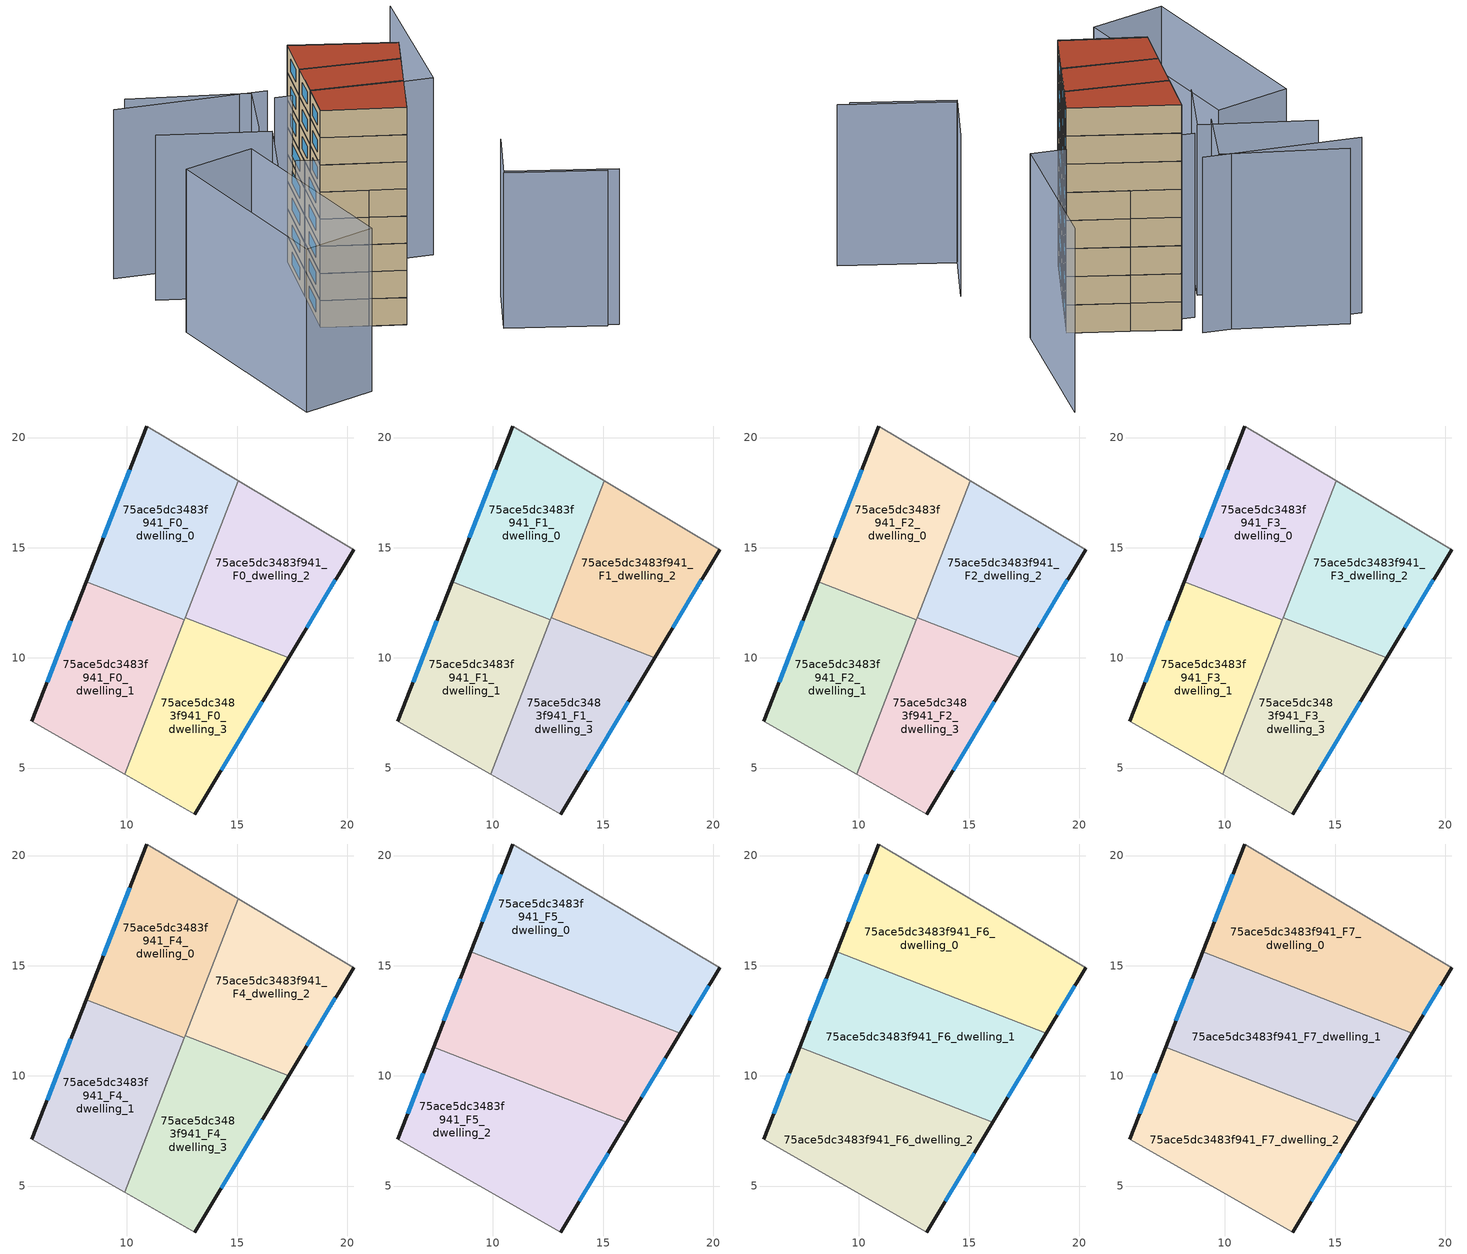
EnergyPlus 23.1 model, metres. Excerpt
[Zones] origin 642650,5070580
75ace5dc3483f941_F0_dwelling_0
 floor ground (EU_floor_Construction): 12.61,11.73 15.06,18.04 10.89,20.53 8.15,13.46 z0
 wall outside (EU_wall_Construction): 8.15,13.46 10.89,20.53 z0:3
 wall adiabatic (EU_wall_Construction): 10.89,20.53 15.06,18.04 z0:3
 wall to 75ace5dc3483f941_F0_dwelling_1 (EU_wall_Construction): 12.61,11.73 8.15,13.47 z0:3
 wall to 75ace5dc3483f941_F0_dwelling_2 (EU_wall_Construction): 15.06,18.04 12.64,11.82 z0:3
 wall to 75ace5dc3483f941_F0_dwelling_3 (EU_wall_Construction): 12.64,11.82 12.61,11.73 z0:3
 window (EU_Window_Construction): 8.92,15.44 10.12,18.55 z0.84:2.16
75ace5dc3483f941_F0_dwelling_1
 floor ground (EU_floor_Construction): 9.89,4.72 12.61,11.73 8.15,13.46 5.68,7.12 z0
 wall outside (EU_wall_Construction): 5.68,7.12 8.15,13.46 z0:3
 wall adiabatic (EU_wall_Construction): 9.89,4.72 5.68,7.12 z0:3
 wall to 75ace5dc3483f941_F0_dwelling_3 (EU_wall_Construction): 12.61,11.73 9.89,4.72 z0:3
 window (EU_Window_Construction): 6.37,8.9 7.46,11.69 z0.84:2.16
75ace5dc3483f941_F0_dwelling_2
 floor ground (EU_floor_Construction): 17.34,10 20.3,14.92 15.06,18.04 12.65,11.82 z0
 wall outside (EU_wall_Construction): 20.3,14.92 17.34,10 z0:3
 wall adiabatic (EU_wall_Construction): 15.06,18.04 20.3,14.92 z0:3
 wall to 75ace5dc3483f941_F0_dwelling_3 (EU_wall_Construction): 17.34,10 12.65,11.82 z0:3
 window (EU_Window_Construction): 19.47,13.54 18.17,11.37 z0.84:2.16
75ace5dc3483f941_F0_dwelling_3
 floor ground (EU_floor_Construction): 13.09,2.91 17.34,10 12.65,11.82 9.89,4.72 z0
 wall outside (EU_wall_Construction): 17.34,10 13.09,2.91 z0:3
 wall adiabatic (EU_wall_Construction): 13.09,2.91 9.89,4.72 z0:3
 window (EU_Window_Construction): 16.15,8.01 14.28,4.9 z0.84:2.16
75ace5dc3483f941_F1_dwelling_0
 floor to 75ace5dc3483f941_F0_dwelling_0 (EU_floor_Construction): 12.61,11.73 15.06,18.04 10.89,20.53 8.15,13.46 z3
 wall outside (EU_wall_Construction): 8.15,13.46 10.89,20.53 z3:6
 wall adiabatic (EU_wall_Construction): 10.89,20.53 15.06,18.04 z3:6
 wall to 75ace5dc3483f941_F1_dwelling_1 (EU_wall_Construction): 12.61,11.73 8.15,13.47 z3:6
 wall to 75ace5dc3483f941_F1_dwelling_2 (EU_wall_Construction): 15.06,18.04 12.64,11.82 z3:6
 wall to 75ace5dc3483f941_F1_dwelling_3 (EU_wall_Construction): 12.64,11.82 12.61,11.73 z3:6
 window (EU_Window_Construction): 8.92,15.44 10.12,18.55 z3.84:5.16
75ace5dc3483f941_F1_dwelling_1
 floor to 75ace5dc3483f941_F0_dwelling_1 (EU_floor_Construction): 9.89,4.72 12.61,11.73 8.15,13.46 5.68,7.12 z3
 wall outside (EU_wall_Construction): 5.68,7.12 8.15,13.46 z3:6
 wall adiabatic (EU_wall_Construction): 9.89,4.72 5.68,7.12 z3:6
 wall to 75ace5dc3483f941_F1_dwelling_3 (EU_wall_Construction): 12.61,11.73 9.89,4.72 z3:6
 window (EU_Window_Construction): 6.37,8.9 7.46,11.69 z3.84:5.16
75ace5dc3483f941_F1_dwelling_2
 floor to 75ace5dc3483f941_F0_dwelling_2 (EU_floor_Construction): 17.34,10 20.3,14.92 15.06,18.04 12.65,11.82 z3
 wall outside (EU_wall_Construction): 20.3,14.92 17.34,10 z3:6
 wall adiabatic (EU_wall_Construction): 15.06,18.04 20.3,14.92 z3:6
 wall to 75ace5dc3483f941_F1_dwelling_3 (EU_wall_Construction): 17.34,10 12.65,11.82 z3:6
 window (EU_Window_Construction): 19.47,13.54 18.17,11.37 z3.84:5.16
75ace5dc3483f941_F1_dwelling_3
 floor to 75ace5dc3483f941_F0_dwelling_3 (EU_floor_Construction): 13.09,2.91 17.34,10 12.65,11.82 9.89,4.72 z3
 wall outside (EU_wall_Construction): 17.34,10 13.09,2.91 z3:6
 wall adiabatic (EU_wall_Construction): 13.09,2.91 9.89,4.72 z3:6
 window (EU_Window_Construction): 16.15,8.01 14.28,4.9 z3.84:5.16
75ace5dc3483f941_F2_dwelling_0
 floor to 75ace5dc3483f941_F1_dwelling_0 (EU_floor_Construction): 12.61,11.73 15.06,18.04 10.89,20.53 8.15,13.46 z6
 wall outside (EU_wall_Construction): 8.15,13.46 10.89,20.53 z6:9
 wall adiabatic (EU_wall_Construction): 10.89,20.53 15.06,18.04 z6:9
 wall to 75ace5dc3483f941_F2_dwelling_1 (EU_wall_Construction): 12.61,11.73 8.15,13.47 z6:9
 wall to 75ace5dc3483f941_F2_dwelling_2 (EU_wall_Construction): 15.06,18.04 12.64,11.82 z6:9
 wall to 75ace5dc3483f941_F2_dwelling_3 (EU_wall_Construction): 12.64,11.82 12.61,11.73 z6:9
 window (EU_Window_Construction): 8.92,15.44 10.12,18.55 z6.84:8.16
75ace5dc3483f941_F2_dwelling_1
 floor to 75ace5dc3483f941_F1_dwelling_1 (EU_floor_Construction): 9.89,4.72 12.61,11.73 8.15,13.46 5.68,7.12 z6
 wall outside (EU_wall_Construction): 5.68,7.12 8.15,13.46 z6:9
 wall adiabatic (EU_wall_Construction): 9.89,4.72 5.68,7.12 z6:9
 wall to 75ace5dc3483f941_F2_dwelling_3 (EU_wall_Construction): 12.61,11.73 9.89,4.72 z6:9
 window (EU_Window_Construction): 6.37,8.9 7.46,11.69 z6.84:8.16
75ace5dc3483f941_F2_dwelling_2
 floor to 75ace5dc3483f941_F1_dwelling_2 (EU_floor_Construction): 17.34,10 20.3,14.92 15.06,18.04 12.65,11.82 z6
 wall outside (EU_wall_Construction): 20.3,14.92 17.34,10 z6:9
 wall adiabatic (EU_wall_Construction): 15.06,18.04 20.3,14.92 z6:9
 wall to 75ace5dc3483f941_F2_dwelling_3 (EU_wall_Construction): 17.34,10 12.65,11.82 z6:9
 window (EU_Window_Construction): 19.47,13.54 18.17,11.37 z6.84:8.16
75ace5dc3483f941_F2_dwelling_3
 floor to 75ace5dc3483f941_F1_dwelling_3 (EU_floor_Construction): 13.09,2.91 17.34,10 12.65,11.82 9.89,4.72 z6
 wall outside (EU_wall_Construction): 17.34,10 13.09,2.91 z6:9
 wall adiabatic (EU_wall_Construction): 13.09,2.91 9.89,4.72 z6:9
 window (EU_Window_Construction): 16.15,8.01 14.28,4.9 z6.84:8.16
75ace5dc3483f941_F3_dwelling_0
 floor to 75ace5dc3483f941_F2_dwelling_0 (EU_floor_Construction): 12.61,11.73 15.06,18.04 10.89,20.53 8.15,13.46 z9
 wall outside (EU_wall_Construction): 8.15,13.46 10.89,20.53 z9:12
 wall adiabatic (EU_wall_Construction): 10.89,20.53 15.06,18.04 z9:12
 wall to 75ace5dc3483f941_F3_dwelling_1 (EU_wall_Construction): 12.61,11.73 8.15,13.47 z9:12
 wall to 75ace5dc3483f941_F3_dwelling_2 (EU_wall_Construction): 15.06,18.04 12.64,11.82 z9:12
 wall to 75ace5dc3483f941_F3_dwelling_3 (EU_wall_Construction): 12.64,11.82 12.61,11.73 z9:12
 window (EU_Window_Construction): 8.92,15.44 10.12,18.55 z9.84:11.16
75ace5dc3483f941_F3_dwelling_1
 floor to 75ace5dc3483f941_F2_dwelling_1 (EU_floor_Construction): 9.89,4.72 12.61,11.73 8.15,13.46 5.68,7.12 z9
 wall outside (EU_wall_Construction): 5.68,7.12 8.15,13.46 z9:12
 wall adiabatic (EU_wall_Construction): 9.89,4.72 5.68,7.12 z9:12
 wall to 75ace5dc3483f941_F3_dwelling_3 (EU_wall_Construction): 12.61,11.73 9.89,4.72 z9:12
 window (EU_Window_Construction): 6.37,8.9 7.46,11.69 z9.84:11.16
75ace5dc3483f941_F3_dwelling_2
 floor to 75ace5dc3483f941_F2_dwelling_2 (EU_floor_Construction): 17.34,10 20.3,14.92 15.06,18.04 12.65,11.82 z9
 wall outside (EU_wall_Construction): 20.3,14.92 17.34,10 z9:12
 wall adiabatic (EU_wall_Construction): 15.06,18.04 20.3,14.92 z9:12
 wall to 75ace5dc3483f941_F3_dwelling_3 (EU_wall_Construction): 17.34,10 12.65,11.82 z9:12
 window (EU_Window_Construction): 19.47,13.54 18.17,11.37 z9.84:11.16
75ace5dc3483f941_F3_dwelling_3
 floor to 75ace5dc3483f941_F2_dwelling_3 (EU_floor_Construction): 13.09,2.91 17.34,10 12.65,11.82 9.89,4.72 z9
 wall outside (EU_wall_Construction): 17.34,10 13.09,2.91 z9:12
 wall adiabatic (EU_wall_Construction): 13.09,2.91 9.89,4.72 z9:12
 window (EU_Window_Construction): 16.15,8.01 14.28,4.9 z9.84:11.16
75ace5dc3483f941_F4_dwelling_0
 floor to 75ace5dc3483f941_F3_dwelling_0 (EU_floor_Construction): 12.61,11.73 15.06,18.04 10.89,20.53 8.15,13.46 z12
 wall outside (EU_wall_Construction): 8.15,13.46 10.89,20.53 z12:15
 wall adiabatic (EU_wall_Construction): 10.89,20.53 15.06,18.04 z12:15
 wall to 75ace5dc3483f941_F4_dwelling_1 (EU_wall_Construction): 12.61,11.73 8.15,13.47 z12:15
 wall to 75ace5dc3483f941_F4_dwelling_2 (EU_wall_Construction): 15.06,18.04 12.64,11.82 z12:15
 wall to 75ace5dc3483f941_F4_dwelling_3 (EU_wall_Construction): 12.64,11.82 12.61,11.73 z12:15
 window (EU_Window_Construction): 8.92,15.44 10.12,18.55 z12.84:14.16
75ace5dc3483f941_F4_dwelling_1
 floor to 75ace5dc3483f941_F3_dwelling_1 (EU_floor_Construction): 9.89,4.72 12.61,11.73 8.15,13.46 5.68,7.12 z12
 wall outside (EU_wall_Construction): 5.68,7.12 8.15,13.46 z12:15
 wall adiabatic (EU_wall_Construction): 9.89,4.72 5.68,7.12 z12:15
 wall to 75ace5dc3483f941_F4_dwelling_3 (EU_wall_Construction): 12.61,11.73 9.89,4.72 z12:15
 window (EU_Window_Construction): 6.37,8.9 7.46,11.69 z12.84:14.16
75ace5dc3483f941_F4_dwelling_2
 floor to 75ace5dc3483f941_F3_dwelling_2 (EU_floor_Construction): 17.34,10 20.3,14.92 15.06,18.04 12.65,11.82 z12
 wall outside (EU_wall_Construction): 20.3,14.92 17.34,10 z12:15
 wall adiabatic (EU_wall_Construction): 15.06,18.04 20.3,14.92 z12:15
 wall to 75ace5dc3483f941_F4_dwelling_3 (EU_wall_Construction): 17.34,10 12.65,11.82 z12:15
 window (EU_Window_Construction): 19.47,13.54 18.17,11.37 z12.84:14.16
75ace5dc3483f941_F4_dwelling_3
 floor to 75ace5dc3483f941_F3_dwelling_3 (EU_floor_Construction): 13.09,2.91 17.34,10 12.65,11.82 9.89,4.72 z12
 wall outside (EU_wall_Construction): 17.34,10 13.09,2.91 z12:15
 wall adiabatic (EU_wall_Construction): 13.09,2.91 9.89,4.72 z12:15
 window (EU_Window_Construction): 16.15,8.01 14.28,4.9 z12.84:14.16
75ace5dc3483f941_F5_dwelling_0
 floor to 75ace5dc3483f941_F4_dwelling_0 (EU_floor_Construction): 13.46,13.91 15.06,18.04 10.89,20.53 8.99,15.64 z15
 floor to 75ace5dc3483f941_F4_dwelling_2 (EU_floor_Construction): 18.51,11.95 20.3,14.92 15.06,18.04 13.46,13.91 z15
 wall outside (EU_wall_Construction): 8.99,15.64 10.89,20.53 / 20.3,14.92 18.51,11.95 z15:18
 wall adiabatic (EU_wall_Construction): 10.89,20.53 20.3,14.92 z15:18
 wall to 75ace5dc3483f941_F5_dwelling_1 (EU_wall_Construction): 18.51,11.95 8.99,15.64 z15:18
 window (EU_Window_Construction): 9.52,17.01 10.36,19.16 / 19.8,14.09 19.01,12.78 z15.84:17.16
75ace5dc3483f941_F5_dwelling_1
 floor to 75ace5dc3483f941_F4_dwelling_0 (EU_floor_Construction): 12.61,11.73 8.99,15.64 8.15,13.46 z15; 12.61,11.73 13.46,13.91 8.99,15.64 z15
 floor to 75ace5dc3483f941_F4_dwelling_1 (EU_floor_Construction): 11.77,9.56 12.61,11.73 8.15,13.46 7.3,11.29 z15
 floor to 75ace5dc3483f941_F4_dwelling_3 (EU_floor_Construction): 16.07,7.89 17.34,10 12.65,11.82 11.77,9.56 z15
 floor to 75ace5dc3483f941_F4_dwelling_2 (EU_floor_Construction): 17.34,10 18.51,11.95 13.46,13.91 12.65,11.82 z15
 wall outside (EU_wall_Construction): 18.51,11.95 16.07,7.89 / 7.3,11.29 8.99,15.64 z15:18
 wall to 75ace5dc3483f941_F5_dwelling_2 (EU_wall_Construction): 16.07,7.89 7.3,11.29 z15:18
 window (EU_Window_Construction): 17.83,10.81 16.76,9.02 / 7.78,12.51 8.52,14.42 z15.84:17.16
75ace5dc3483f941_F5_dwelling_2
 floor to 75ace5dc3483f941_F4_dwelling_1 (EU_floor_Construction): 9.89,4.73 11.77,9.56 7.3,11.29 5.68,7.12 z15
 floor to 75ace5dc3483f941_F4_dwelling_3 (EU_floor_Construction): 13.09,2.91 16.07,7.89 11.77,9.56 9.89,4.73 z15
 wall outside (EU_wall_Construction): 16.07,7.89 13.09,2.91 / 5.68,7.12 7.3,11.29 z15:18
 wall adiabatic (EU_wall_Construction): 13.09,2.91 5.68,7.12 z15:18
 window (EU_Window_Construction): 15.24,6.49 13.92,4.31 / 6.14,8.29 6.85,10.12 z15.84:17.16
75ace5dc3483f941_F6_dwelling_0
 floor to 75ace5dc3483f941_F5_dwelling_0 (EU_floor_Construction): 18.51,11.95 20.3,14.92 10.89,20.53 8.99,15.64 z18
 wall outside (EU_wall_Construction): 8.99,15.64 10.89,20.53 / 20.3,14.92 18.51,11.95 z18:21
 wall adiabatic (EU_wall_Construction): 10.89,20.53 20.3,14.92 z18:21
 wall to 75ace5dc3483f941_F6_dwelling_1 (EU_wall_Construction): 18.51,11.95 8.99,15.64 z18:21
 window (EU_Window_Construction): 9.52,17.01 10.36,19.16 / 19.8,14.09 19.01,12.78 z18.84:20.16
75ace5dc3483f941_F6_dwelling_1
 floor to 75ace5dc3483f941_F5_dwelling_1 (EU_floor_Construction): 16.07,7.89 18.51,11.95 8.99,15.64 7.3,11.29 z18
 wall outside (EU_wall_Construction): 18.51,11.95 16.07,7.89 / 7.3,11.29 8.99,15.64 z18:21
 wall to 75ace5dc3483f941_F6_dwelling_2 (EU_wall_Construction): 16.07,7.89 7.3,11.29 z18:21
 window (EU_Window_Construction): 17.83,10.81 16.76,9.02 / 7.78,12.51 8.52,14.42 z18.84:20.16
75ace5dc3483f941_F6_dwelling_2
 floor to 75ace5dc3483f941_F5_dwelling_2 (EU_floor_Construction): 13.09,2.91 16.07,7.89 7.3,11.29 5.68,7.12 z18
 wall outside (EU_wall_Construction): 16.07,7.89 13.09,2.91 / 5.68,7.12 7.3,11.29 z18:21
 wall adiabatic (EU_wall_Construction): 13.09,2.91 5.68,7.12 z18:21
 window (EU_Window_Construction): 15.24,6.49 13.92,4.31 / 6.14,8.29 6.85,10.12 z18.84:20.16
75ace5dc3483f941_F7_dwelling_0
 floor to 75ace5dc3483f941_F6_dwelling_0 (EU_floor_Construction): 18.51,11.95 20.3,14.92 10.89,20.53 8.99,15.64 z21
 wall outside (EU_wall_Construction): 8.99,15.64 10.89,20.53 / 20.3,14.92 18.51,11.95 z21:24
 wall adiabatic (EU_wall_Construction): 10.89,20.53 20.3,14.92 z21:24
 wall to 75ace5dc3483f941_F7_dwelling_1 (EU_wall_Construction): 18.51,11.95 8.99,15.64 z21:24
 window (EU_Window_Construction): 9.52,17.01 10.36,19.16 / 19.8,14.09 19.01,12.78 z21.84:23.16
 roof outside (EU_roof_Construction): 20.3,14.92 18.51,11.95 8.99,15.64 10.89,20.53 z24
75ace5dc3483f941_F7_dwelling_1
 floor to 75ace5dc3483f941_F6_dwelling_1 (EU_floor_Construction): 16.07,7.89 18.51,11.95 8.99,15.64 7.3,11.29 z21
 wall outside (EU_wall_Construction): 18.51,11.95 16.07,7.89 / 7.3,11.29 8.99,15.64 z21:24
 wall to 75ace5dc3483f941_F7_dwelling_2 (EU_wall_Construction): 16.07,7.89 7.3,11.29 z21:24
 window (EU_Window_Construction): 17.83,10.81 16.76,9.02 / 7.78,12.51 8.52,14.42 z21.84:23.16
 roof outside (EU_roof_Construction): 18.51,11.95 16.07,7.89 7.3,11.29 8.99,15.64 z24
75ace5dc3483f941_F7_dwelling_2
 floor to 75ace5dc3483f941_F6_dwelling_2 (EU_floor_Construction): 13.09,2.91 16.07,7.89 7.3,11.29 5.68,7.12 z21
 wall outside (EU_wall_Construction): 16.07,7.89 13.09,2.91 / 5.68,7.12 7.3,11.29 z21:24
 wall adiabatic (EU_wall_Construction): 13.09,2.91 5.68,7.12 z21:24
 window (EU_Window_Construction): 15.24,6.49 13.92,4.31 / 6.14,8.29 6.85,10.12 z21.84:23.16
 roof outside (EU_roof_Construction): 16.07,7.89 13.09,2.91 5.68,7.12 7.3,11.29 z24
shading: 20.69,-2.9 30.4,-8.76 / 29.23,-8.42 20.55,-3.07 / 20.55,-3.07 24.3,3.01 z0:17.2; 3.77,8.58 13.09,2.91 z0:18.4; -5.53,-7.02 -5.72,13.72 / -5.72,13.72 2.04,13.8 / 2.04,13.8 2.24,-6.95 / 2.24,-6.95 -5.53,-7.02 z0:18; -4.32,21.13 5.64,15.47 / 5.64,15.47 2.08,9.22 z0:18.2; -3.02,28.43 7.94,22.45 / 7.94,22.45 4.49,16.12 / 9.56,22.1 -5.2,27.2 z0:18.7; 28.77,28.8 23.62,13.78 / 23.62,13.78 8.35,19.01 z0:19.6
[Building]
EU S2 Campaign: North Axis=0; Terrain=City; Solar Distribution=FullExterior
[Site:Location]
Lyon-Bron: Latitude=45.75; Longitude=5; Time Zone=1; Elevation=198
[SizingPeriod:WeatherFileDays]
AnnualSizingPeriod: Begin Month=1; Begin Day of Month=1; End Month=12; End Day of Month=31; Day of Week for Start Day=Monday; Use Weather File Daylight Saving Period=No; Use Weather File Rain and Snow Indicators=No
[MATERIAL]
EU_InternalMass_Material: Roughness=MediumRough; Thickness=0.1; Conductivity=1; Density=1800; Specific Heat=900; Thermal Absorptance=0.9; Solar Absorptance=0.7; Visible Absorptance=0.7
[MATERIAL:NOMASS] Roughness=MediumRough; Thermal Absorptance=0.9; Solar Absorptance=0.7; Visible Absorptance=0.7
Name | Thermal Resistance
EU_wall_NoMass | 0.776494
EU_roof_NoMass | 0.486893
EU_floor_NoMass | 0.421597
[WINDOWMATERIAL:SIMPLEGLAZINGSYSTEM]
EU_Window_SimpleGlazing: UFactor=4.24961; Solar Heat Gain Coefficient=0.83; Visible Transmittance=0.83
[CONSTRUCTION]
EU_wall_Construction: EU_wall_NoMass
EU_roof_Construction: EU_roof_NoMass
EU_floor_Construction: EU_floor_NoMass
EU_InternalMass_Construction: EU_InternalMass_Material
EU_Window_Construction: EU_Window_SimpleGlazing
[ZONE] Type=1; Multiplier=1; Ceiling Height=autocalculate; Floor Area=autocalculate; Part of Total Floor Area=Yes
Name | Volume
75ace5dc3483f941_F0_dwelling_0; 75ace5dc3483f941_F1_dwelling_0; 75ace5dc3483f941_F2_dwelling_0; 75ace5dc3483f941_F3_dwelling_0; 75ace5dc3483f941_F4_dwelling_0 | 102.935
75ace5dc3483f941_F5_dwelling_0 | 137.247
75ace5dc3483f941_F6_dwelling_0; 75ace5dc3483f941_F7_dwelling_0 | 137.252
75ace5dc3483f941_F0_dwelling_1 | 102.938
75ace5dc3483f941_F1_dwelling_1; 75ace5dc3483f941_F2_dwelling_1; 75ace5dc3483f941_F3_dwelling_1; 75ace5dc3483f941_F4_dwelling_1 | 102.9375
75ace5dc3483f941_F5_dwelling_1 | 137.246
75ace5dc3483f941_F6_dwelling_1; 75ace5dc3483f941_F7_dwelling_1 | 137.25
75ace5dc3483f941_F0_dwelling_2; 75ace5dc3483f941_F1_dwelling_2; 75ace5dc3483f941_F2_dwelling_2; 75ace5dc3483f941_F3_dwelling_2; 75ace5dc3483f941_F4_dwelling_2 | 102.942
75ace5dc3483f941_F5_dwelling_2 | 137.248
75ace5dc3483f941_F6_dwelling_2; 75ace5dc3483f941_F7_dwelling_2 | 137.249
75ace5dc3483f941_F0_dwelling_3 | 102.944
75ace5dc3483f941_F1_dwelling_3; 75ace5dc3483f941_F2_dwelling_3; 75ace5dc3483f941_F3_dwelling_3; 75ace5dc3483f941_F4_dwelling_3 | 102.943
[INTERNALMASS] Construction=EU_InternalMass_Construction
Name | Zone or ZoneList | Surface Area
75ace5dc3483f941_F0_dwelling_0_EU_InternalMass | 75ace5dc3483f941_F0_dwelling_0 | 34.312
75ace5dc3483f941_F0_dwelling_1_EU_InternalMass | 75ace5dc3483f941_F0_dwelling_1 | 34.3124
75ace5dc3483f941_F0_dwelling_2_EU_InternalMass | 75ace5dc3483f941_F0_dwelling_2 | 34.314
75ace5dc3483f941_F0_dwelling_3_EU_InternalMass | 75ace5dc3483f941_F0_dwelling_3 | 34.3143
75ace5dc3483f941_F1_dwelling_0_EU_InternalMass | 75ace5dc3483f941_F1_dwelling_0 | 34.312
75ace5dc3483f941_F1_dwelling_1_EU_InternalMass | 75ace5dc3483f941_F1_dwelling_1 | 34.3124
75ace5dc3483f941_F1_dwelling_2_EU_InternalMass | 75ace5dc3483f941_F1_dwelling_2 | 34.314
75ace5dc3483f941_F1_dwelling_3_EU_InternalMass | 75ace5dc3483f941_F1_dwelling_3 | 34.3143
75ace5dc3483f941_F2_dwelling_0_EU_InternalMass | 75ace5dc3483f941_F2_dwelling_0 | 34.312
75ace5dc3483f941_F2_dwelling_1_EU_InternalMass | 75ace5dc3483f941_F2_dwelling_1 | 34.3124
75ace5dc3483f941_F2_dwelling_2_EU_InternalMass | 75ace5dc3483f941_F2_dwelling_2 | 34.314
75ace5dc3483f941_F2_dwelling_3_EU_InternalMass | 75ace5dc3483f941_F2_dwelling_3 | 34.3143
75ace5dc3483f941_F3_dwelling_0_EU_InternalMass | 75ace5dc3483f941_F3_dwelling_0 | 34.312
75ace5dc3483f941_F3_dwelling_1_EU_InternalMass | 75ace5dc3483f941_F3_dwelling_1 | 34.3124
75ace5dc3483f941_F3_dwelling_2_EU_InternalMass | 75ace5dc3483f941_F3_dwelling_2 | 34.314
75ace5dc3483f941_F3_dwelling_3_EU_InternalMass | 75ace5dc3483f941_F3_dwelling_3 | 34.3143
75ace5dc3483f941_F4_dwelling_0_EU_InternalMass | 75ace5dc3483f941_F4_dwelling_0 | 34.312
75ace5dc3483f941_F4_dwelling_1_EU_InternalMass | 75ace5dc3483f941_F4_dwelling_1 | 34.3124
75ace5dc3483f941_F4_dwelling_2_EU_InternalMass | 75ace5dc3483f941_F4_dwelling_2 | 34.314
75ace5dc3483f941_F4_dwelling_3_EU_InternalMass | 75ace5dc3483f941_F4_dwelling_3 | 34.3143
75ace5dc3483f941_F5_dwelling_0_EU_InternalMass | 75ace5dc3483f941_F5_dwelling_0 | 45.7505
75ace5dc3483f941_F5_dwelling_1_EU_InternalMass | 75ace5dc3483f941_F5_dwelling_1 | 45.7497
75ace5dc3483f941_F5_dwelling_2_EU_InternalMass | 75ace5dc3483f941_F5_dwelling_2 | 45.7492
75ace5dc3483f941_F6_dwelling_0_EU_InternalMass | 75ace5dc3483f941_F6_dwelling_0 | 45.7505
75ace5dc3483f941_F6_dwelling_1_EU_InternalMass | 75ace5dc3483f941_F6_dwelling_1 | 45.7497
75ace5dc3483f941_F6_dwelling_2_EU_InternalMass | 75ace5dc3483f941_F6_dwelling_2 | 45.7492
75ace5dc3483f941_F7_dwelling_0_EU_InternalMass | 75ace5dc3483f941_F7_dwelling_0 | 45.7505
75ace5dc3483f941_F7_dwelling_1_EU_InternalMass | 75ace5dc3483f941_F7_dwelling_1 | 45.7497
75ace5dc3483f941_F7_dwelling_2_EU_InternalMass | 75ace5dc3483f941_F7_dwelling_2 | 45.7492
[OTHEREQUIPMENT] Fuel Type=Electricity; Design Level Calculation Method=Watts/Area; Power per Zone Floor Area=1; Fraction Latent=0; Fraction Radiant=0; Fraction Lost=0; Carbon Dioxide Generation Rate=0; EndUse Subcategory=EU_Step8_InternalGains
Name | Zone or ZoneList or Space or SpaceList | Schedule
EU_Step8_InternalGain_75ace5dc3483f941_F0_dwelling_0_f000 | 75ace5dc3483f941_F0_dwelling_0 | EU_Step8_GainSchedule_75ace5dc3483f941_F0_dwelling_0_f000
EU_Step8_InternalGain_75ace5dc3483f941_F0_dwelling_1_f000 | 75ace5dc3483f941_F0_dwelling_1 | EU_Step8_GainSchedule_75ace5dc3483f941_F0_dwelling_1_f000
EU_Step8_InternalGain_75ace5dc3483f941_F0_dwelling_2_f000 | 75ace5dc3483f941_F0_dwelling_2 | EU_Step8_GainSchedule_75ace5dc3483f941_F0_dwelling_2_f000
EU_Step8_InternalGain_75ace5dc3483f941_F0_dwelling_3_f000 | 75ace5dc3483f941_F0_dwelling_3 | EU_Step8_GainSchedule_75ace5dc3483f941_F0_dwelling_3_f000
EU_Step8_InternalGain_75ace5dc3483f941_F1_dwelling_0_f000 | 75ace5dc3483f941_F1_dwelling_0 | EU_Step8_GainSchedule_75ace5dc3483f941_F1_dwelling_0_f000
EU_Step8_InternalGain_75ace5dc3483f941_F1_dwelling_1_f000 | 75ace5dc3483f941_F1_dwelling_1 | EU_Step8_GainSchedule_75ace5dc3483f941_F1_dwelling_1_f000
EU_Step8_InternalGain_75ace5dc3483f941_F1_dwelling_2_f000 | 75ace5dc3483f941_F1_dwelling_2 | EU_Step8_GainSchedule_75ace5dc3483f941_F1_dwelling_2_f000
EU_Step8_InternalGain_75ace5dc3483f941_F1_dwelling_3_f000 | 75ace5dc3483f941_F1_dwelling_3 | EU_Step8_GainSchedule_75ace5dc3483f941_F1_dwelling_3_f000
EU_Step8_InternalGain_75ace5dc3483f941_F2_dwelling_0_f000 | 75ace5dc3483f941_F2_dwelling_0 | EU_Step8_GainSchedule_75ace5dc3483f941_F2_dwelling_0_f000
EU_Step8_InternalGain_75ace5dc3483f941_F2_dwelling_1_f000 | 75ace5dc3483f941_F2_dwelling_1 | EU_Step8_GainSchedule_75ace5dc3483f941_F2_dwelling_1_f000
EU_Step8_InternalGain_75ace5dc3483f941_F2_dwelling_2_f000 | 75ace5dc3483f941_F2_dwelling_2 | EU_Step8_GainSchedule_75ace5dc3483f941_F2_dwelling_2_f000
EU_Step8_InternalGain_75ace5dc3483f941_F2_dwelling_3_f000 | 75ace5dc3483f941_F2_dwelling_3 | EU_Step8_GainSchedule_75ace5dc3483f941_F2_dwelling_3_f000
EU_Step8_InternalGain_75ace5dc3483f941_F3_dwelling_0_f000 | 75ace5dc3483f941_F3_dwelling_0 | EU_Step8_GainSchedule_75ace5dc3483f941_F3_dwelling_0_f000
EU_Step8_InternalGain_75ace5dc3483f941_F3_dwelling_1_f000 | 75ace5dc3483f941_F3_dwelling_1 | EU_Step8_GainSchedule_75ace5dc3483f941_F3_dwelling_1_f000
EU_Step8_InternalGain_75ace5dc3483f941_F3_dwelling_2_f000 | 75ace5dc3483f941_F3_dwelling_2 | EU_Step8_GainSchedule_75ace5dc3483f941_F3_dwelling_2_f000
EU_Step8_InternalGain_75ace5dc3483f941_F3_dwelling_3_f000 | 75ace5dc3483f941_F3_dwelling_3 | EU_Step8_GainSchedule_75ace5dc3483f941_F3_dwelling_3_f000
EU_Step8_InternalGain_75ace5dc3483f941_F4_dwelling_0_f000 | 75ace5dc3483f941_F4_dwelling_0 | EU_Step8_GainSchedule_75ace5dc3483f941_F4_dwelling_0_f000
EU_Step8_InternalGain_75ace5dc3483f941_F4_dwelling_1_f000 | 75ace5dc3483f941_F4_dwelling_1 | EU_Step8_GainSchedule_75ace5dc3483f941_F4_dwelling_1_f000
EU_Step8_InternalGain_75ace5dc3483f941_F4_dwelling_2_f000 | 75ace5dc3483f941_F4_dwelling_2 | EU_Step8_GainSchedule_75ace5dc3483f941_F4_dwelling_2_f000
EU_Step8_InternalGain_75ace5dc3483f941_F4_dwelling_3_f000 | 75ace5dc3483f941_F4_dwelling_3 | EU_Step8_GainSchedule_75ace5dc3483f941_F4_dwelling_3_f000
EU_Step8_InternalGain_75ace5dc3483f941_F5_dwelling_0_f000 | 75ace5dc3483f941_F5_dwelling_0 | EU_Step8_GainSchedule_75ace5dc3483f941_F5_dwelling_0_f000
EU_Step8_InternalGain_75ace5dc3483f941_F5_dwelling_1_f000 | 75ace5dc3483f941_F5_dwelling_1 | EU_Step8_GainSchedule_75ace5dc3483f941_F5_dwelling_1_f000
EU_Step8_InternalGain_75ace5dc3483f941_F5_dwelling_2_f000 | 75ace5dc3483f941_F5_dwelling_2 | EU_Step8_GainSchedule_75ace5dc3483f941_F5_dwelling_2_f000
EU_Step8_InternalGain_75ace5dc3483f941_F6_dwelling_0_f000 | 75ace5dc3483f941_F6_dwelling_0 | EU_Step8_GainSchedule_75ace5dc3483f941_F6_dwelling_0_f000
EU_Step8_InternalGain_75ace5dc3483f941_F6_dwelling_1_f000 | 75ace5dc3483f941_F6_dwelling_1 | EU_Step8_GainSchedule_75ace5dc3483f941_F6_dwelling_1_f000
EU_Step8_InternalGain_75ace5dc3483f941_F6_dwelling_2_f000 | 75ace5dc3483f941_F6_dwelling_2 | EU_Step8_GainSchedule_75ace5dc3483f941_F6_dwelling_2_f000
EU_Step8_InternalGain_75ace5dc3483f941_F7_dwelling_0_f000 | 75ace5dc3483f941_F7_dwelling_0 | EU_Step8_GainSchedule_75ace5dc3483f941_F7_dwelling_0_f000
EU_Step8_InternalGain_75ace5dc3483f941_F7_dwelling_1_f000 | 75ace5dc3483f941_F7_dwelling_1 | EU_Step8_GainSchedule_75ace5dc3483f941_F7_dwelling_1_f000
EU_Step8_InternalGain_75ace5dc3483f941_F7_dwelling_2_f000 | 75ace5dc3483f941_F7_dwelling_2 | EU_Step8_GainSchedule_75ace5dc3483f941_F7_dwelling_2_f000
[ZONEVENTILATION:DESIGNFLOWRATE] Schedule=EU_AlwaysOn; Design Flow Rate Calculation Method=AirChanges/Hour; Air Changes per Hour=0.693814; Ventilation Type=Natural; Fan Pressure Rise=0; Fan Total Efficiency=1; Constant Term Coefficient=1; Temperature Term Coefficient=0; Velocity Term Coefficient=0; Velocity Squared Term Coefficient=0; Minimum Indoor Temperature=-100; Maximum Indoor Temperature=100; Delta Temperature=-100; Minimum Outdoor Temperature=-100; Maximum Outdoor Temperature=100; Maximum Wind Speed=40
Name | Zone or ZoneList or Space or SpaceList
EU_ConstantAir_75ace5dc3483f941_F0_dwelling_0 | 75ace5dc3483f941_F0_dwelling_0
EU_ConstantAir_75ace5dc3483f941_F0_dwelling_1 | 75ace5dc3483f941_F0_dwelling_1
EU_ConstantAir_75ace5dc3483f941_F0_dwelling_2 | 75ace5dc3483f941_F0_dwelling_2
EU_ConstantAir_75ace5dc3483f941_F0_dwelling_3 | 75ace5dc3483f941_F0_dwelling_3
EU_ConstantAir_75ace5dc3483f941_F1_dwelling_0 | 75ace5dc3483f941_F1_dwelling_0
EU_ConstantAir_75ace5dc3483f941_F1_dwelling_1 | 75ace5dc3483f941_F1_dwelling_1
EU_ConstantAir_75ace5dc3483f941_F1_dwelling_2 | 75ace5dc3483f941_F1_dwelling_2
EU_ConstantAir_75ace5dc3483f941_F1_dwelling_3 | 75ace5dc3483f941_F1_dwelling_3
EU_ConstantAir_75ace5dc3483f941_F2_dwelling_0 | 75ace5dc3483f941_F2_dwelling_0
EU_ConstantAir_75ace5dc3483f941_F2_dwelling_1 | 75ace5dc3483f941_F2_dwelling_1
EU_ConstantAir_75ace5dc3483f941_F2_dwelling_2 | 75ace5dc3483f941_F2_dwelling_2
EU_ConstantAir_75ace5dc3483f941_F2_dwelling_3 | 75ace5dc3483f941_F2_dwelling_3
EU_ConstantAir_75ace5dc3483f941_F3_dwelling_0 | 75ace5dc3483f941_F3_dwelling_0
EU_ConstantAir_75ace5dc3483f941_F3_dwelling_1 | 75ace5dc3483f941_F3_dwelling_1
EU_ConstantAir_75ace5dc3483f941_F3_dwelling_2 | 75ace5dc3483f941_F3_dwelling_2
EU_ConstantAir_75ace5dc3483f941_F3_dwelling_3 | 75ace5dc3483f941_F3_dwelling_3
EU_ConstantAir_75ace5dc3483f941_F4_dwelling_0 | 75ace5dc3483f941_F4_dwelling_0
EU_ConstantAir_75ace5dc3483f941_F4_dwelling_1 | 75ace5dc3483f941_F4_dwelling_1
EU_ConstantAir_75ace5dc3483f941_F4_dwelling_2 | 75ace5dc3483f941_F4_dwelling_2
EU_ConstantAir_75ace5dc3483f941_F4_dwelling_3 | 75ace5dc3483f941_F4_dwelling_3
EU_ConstantAir_75ace5dc3483f941_F5_dwelling_0 | 75ace5dc3483f941_F5_dwelling_0
EU_ConstantAir_75ace5dc3483f941_F5_dwelling_1 | 75ace5dc3483f941_F5_dwelling_1
EU_ConstantAir_75ace5dc3483f941_F5_dwelling_2 | 75ace5dc3483f941_F5_dwelling_2
EU_ConstantAir_75ace5dc3483f941_F6_dwelling_0 | 75ace5dc3483f941_F6_dwelling_0
EU_ConstantAir_75ace5dc3483f941_F6_dwelling_1 | 75ace5dc3483f941_F6_dwelling_1
EU_ConstantAir_75ace5dc3483f941_F6_dwelling_2 | 75ace5dc3483f941_F6_dwelling_2
EU_ConstantAir_75ace5dc3483f941_F7_dwelling_0 | 75ace5dc3483f941_F7_dwelling_0
EU_ConstantAir_75ace5dc3483f941_F7_dwelling_1 | 75ace5dc3483f941_F7_dwelling_1
EU_ConstantAir_75ace5dc3483f941_F7_dwelling_2 | 75ace5dc3483f941_F7_dwelling_2
[HVACTEMPLATE:THERMOSTAT] Constant Heating Setpoint=20; Constant Cooling Setpoint=50
EU_HeatOnly_75ace5dc3483f941_F0_dwelling_0; EU_HeatOnly_75ace5dc3483f941_F0_dwelling_1; EU_HeatOnly_75ace5dc3483f941_F0_dwelling_2; EU_HeatOnly_75ace5dc3483f941_F0_dwelling_3; EU_HeatOnly_75ace5dc3483f941_F1_dwelling_0; EU_HeatOnly_75ace5dc3483f941_F1_dwelling_1; EU_HeatOnly_75ace5dc3483f941_F1_dwelling_2; EU_HeatOnly_75ace5dc3483f941_F1_dwelling_3; EU_HeatOnly_75ace5dc3483f941_F2_dwelling_0; EU_HeatOnly_75ace5dc3483f941_F2_dwelling_1; EU_HeatOnly_75ace5dc3483f941_F2_dwelling_2; EU_HeatOnly_75ace5dc3483f941_F2_dwelling_3; EU_HeatOnly_75ace5dc3483f941_F3_dwelling_0; EU_HeatOnly_75ace5dc3483f941_F3_dwelling_1; EU_HeatOnly_75ace5dc3483f941_F3_dwelling_2; EU_HeatOnly_75ace5dc3483f941_F3_dwelling_3; EU_HeatOnly_75ace5dc3483f941_F4_dwelling_0; EU_HeatOnly_75ace5dc3483f941_F4_dwelling_1; EU_HeatOnly_75ace5dc3483f941_F4_dwelling_2; EU_HeatOnly_75ace5dc3483f941_F4_dwelling_3; EU_HeatOnly_75ace5dc3483f941_F5_dwelling_0; EU_HeatOnly_75ace5dc3483f941_F5_dwelling_1; EU_HeatOnly_75ace5dc3483f941_F5_dwelling_2; EU_HeatOnly_75ace5dc3483f941_F6_dwelling_0; EU_HeatOnly_75ace5dc3483f941_F6_dwelling_1; EU_HeatOnly_75ace5dc3483f941_F6_dwelling_2; EU_HeatOnly_75ace5dc3483f941_F7_dwelling_0; EU_HeatOnly_75ace5dc3483f941_F7_dwelling_1; EU_HeatOnly_75ace5dc3483f941_F7_dwelling_2
[HVACTEMPLATE:ZONE:IDEALLOADSAIRSYSTEM] System Availability Schedule=EU_AlwaysOn; Maximum Heating Supply Air Temperature=50; Minimum Cooling Supply Air Temperature=13; Maximum Heating Supply Air Humidity Ratio=0.0156; Minimum Cooling Supply Air Humidity Ratio=0.0077; Heating Limit=NoLimit; Cooling Limit=NoLimit; Heating Availability Schedule=EU_AlwaysOn; Cooling Availability Schedule=EU_CoolingOff; Dehumidification Control Type=ConstantSensibleHeatRatio; Cooling Sensible Heat Ratio=0.7; Dehumidification Setpoint=60; Humidification Control Type=None; Humidification Setpoint=30; Outdoor Air Method=None; Outdoor Air Flow Rate per Person=0.00944; Outdoor Air Flow Rate per Zone Floor Area=0; Outdoor Air Flow Rate per Zone=0; Demand Controlled Ventilation Type=None; Outdoor Air Economizer Type=NoEconomizer; Heat Recovery Type=None; Sensible Heat Recovery Effectiveness=0.7; Latent Heat Recovery Effectiveness=0.65
Name | Template Thermostat
75ace5dc3483f941_F0_dwelling_0 | EU_HeatOnly_75ace5dc3483f941_F0_dwelling_0
75ace5dc3483f941_F0_dwelling_1 | EU_HeatOnly_75ace5dc3483f941_F0_dwelling_1
75ace5dc3483f941_F0_dwelling_2 | EU_HeatOnly_75ace5dc3483f941_F0_dwelling_2
75ace5dc3483f941_F0_dwelling_3 | EU_HeatOnly_75ace5dc3483f941_F0_dwelling_3
75ace5dc3483f941_F1_dwelling_0 | EU_HeatOnly_75ace5dc3483f941_F1_dwelling_0
75ace5dc3483f941_F1_dwelling_1 | EU_HeatOnly_75ace5dc3483f941_F1_dwelling_1
75ace5dc3483f941_F1_dwelling_2 | EU_HeatOnly_75ace5dc3483f941_F1_dwelling_2
75ace5dc3483f941_F1_dwelling_3 | EU_HeatOnly_75ace5dc3483f941_F1_dwelling_3
75ace5dc3483f941_F2_dwelling_0 | EU_HeatOnly_75ace5dc3483f941_F2_dwelling_0
75ace5dc3483f941_F2_dwelling_1 | EU_HeatOnly_75ace5dc3483f941_F2_dwelling_1
75ace5dc3483f941_F2_dwelling_2 | EU_HeatOnly_75ace5dc3483f941_F2_dwelling_2
75ace5dc3483f941_F2_dwelling_3 | EU_HeatOnly_75ace5dc3483f941_F2_dwelling_3
75ace5dc3483f941_F3_dwelling_0 | EU_HeatOnly_75ace5dc3483f941_F3_dwelling_0
75ace5dc3483f941_F3_dwelling_1 | EU_HeatOnly_75ace5dc3483f941_F3_dwelling_1
75ace5dc3483f941_F3_dwelling_2 | EU_HeatOnly_75ace5dc3483f941_F3_dwelling_2
75ace5dc3483f941_F3_dwelling_3 | EU_HeatOnly_75ace5dc3483f941_F3_dwelling_3
75ace5dc3483f941_F4_dwelling_0 | EU_HeatOnly_75ace5dc3483f941_F4_dwelling_0
75ace5dc3483f941_F4_dwelling_1 | EU_HeatOnly_75ace5dc3483f941_F4_dwelling_1
75ace5dc3483f941_F4_dwelling_2 | EU_HeatOnly_75ace5dc3483f941_F4_dwelling_2
75ace5dc3483f941_F4_dwelling_3 | EU_HeatOnly_75ace5dc3483f941_F4_dwelling_3
75ace5dc3483f941_F5_dwelling_0 | EU_HeatOnly_75ace5dc3483f941_F5_dwelling_0
75ace5dc3483f941_F5_dwelling_1 | EU_HeatOnly_75ace5dc3483f941_F5_dwelling_1
75ace5dc3483f941_F5_dwelling_2 | EU_HeatOnly_75ace5dc3483f941_F5_dwelling_2
75ace5dc3483f941_F6_dwelling_0 | EU_HeatOnly_75ace5dc3483f941_F6_dwelling_0
75ace5dc3483f941_F6_dwelling_1 | EU_HeatOnly_75ace5dc3483f941_F6_dwelling_1
75ace5dc3483f941_F6_dwelling_2 | EU_HeatOnly_75ace5dc3483f941_F6_dwelling_2
75ace5dc3483f941_F7_dwelling_0 | EU_HeatOnly_75ace5dc3483f941_F7_dwelling_0
75ace5dc3483f941_F7_dwelling_1 | EU_HeatOnly_75ace5dc3483f941_F7_dwelling_1
75ace5dc3483f941_F7_dwelling_2 | EU_HeatOnly_75ace5dc3483f941_F7_dwelling_2
[SIZING:ZONE] Zone Cooling Design Supply Air Temperature Input Method=SupplyAirTemperature; Zone Cooling Design Supply Air Temperature=13; Zone Heating Design Supply Air Temperature Input Method=SupplyAirTemperature; Zone Heating Design Supply Air Temperature=50; Zone Cooling Design Supply Air Humidity Ratio=0.008; Zone Heating Design Supply Air Humidity Ratio=0.008; Cooling Design Air Flow Method=DesignDay; Cooling Design Air Flow Rate=0; Cooling Minimum Air Flow per Zone Floor Area=0.000762; Cooling Minimum Air Flow=0; Cooling Minimum Air Flow Fraction=0.2; Heating Design Air Flow Method=DesignDay; Heating Design Air Flow Rate=0; Heating Maximum Air Flow per Zone Floor Area=0.002032; Heating Maximum Air Flow=0.141576; Heating Maximum Air Flow Fraction=0.3; Account for Dedicated Outdoor Air System=No; Dedicated Outdoor Air System Control Strategy=NeutralSupplyAir; Dedicated Outdoor Air Low Setpoint Temperature for Design=autosize; Dedicated Outdoor Air High Setpoint Temperature for Design=autosize; Zone Load Sizing Method=Sensible Load Only No Latent Load; Zone Latent Cooling Design Supply Air Humidity Ratio Input Method=HumidityRatioDifference; Zone Cooling Design Supply Air Humidity Ratio Difference=0.005; Zone Latent Heating Design Supply Air Humidity Ratio Input Method=HumidityRatioDifference; Zone Humidification Design Supply Air Humidity Ratio Difference=0.005
75ace5dc3483f941_F0_dwelling_0; 75ace5dc3483f941_F0_dwelling_1; 75ace5dc3483f941_F0_dwelling_2; 75ace5dc3483f941_F0_dwelling_3; 75ace5dc3483f941_F1_dwelling_0; 75ace5dc3483f941_F1_dwelling_1; 75ace5dc3483f941_F1_dwelling_2; 75ace5dc3483f941_F1_dwelling_3; 75ace5dc3483f941_F2_dwelling_0; 75ace5dc3483f941_F2_dwelling_1; 75ace5dc3483f941_F2_dwelling_2; 75ace5dc3483f941_F2_dwelling_3; 75ace5dc3483f941_F3_dwelling_0; 75ace5dc3483f941_F3_dwelling_1; 75ace5dc3483f941_F3_dwelling_2; 75ace5dc3483f941_F3_dwelling_3; 75ace5dc3483f941_F4_dwelling_0; 75ace5dc3483f941_F4_dwelling_1; 75ace5dc3483f941_F4_dwelling_2; 75ace5dc3483f941_F4_dwelling_3; 75ace5dc3483f941_F5_dwelling_0; 75ace5dc3483f941_F5_dwelling_1; 75ace5dc3483f941_F5_dwelling_2; 75ace5dc3483f941_F6_dwelling_0; 75ace5dc3483f941_F6_dwelling_1; 75ace5dc3483f941_F6_dwelling_2; 75ace5dc3483f941_F7_dwelling_0; 75ace5dc3483f941_F7_dwelling_1; 75ace5dc3483f941_F7_dwelling_2
[SCHEDULE:CONSTANT]
Name | Hourly Value
EU_AlwaysOn | 1
EU_CoolingOff | 0
[SCHEDULE:FILE] Column Number=1; Rows to Skip at Top=0; Number of Hours of Data=8760; Column Separator=Comma; Interpolate to Timestep=No; Minutes per Item=60; Adjust Schedule for Daylight Savings=Yes
Name | File
EU_Step8_GainSchedule_75ace5dc3483f941_F0_dwelling_0_f000 | ../../schedules/75ace5dc3483f941/75ace5dc3483f941_F0_dwelling_0_f000_gain.csv
EU_Step8_GainSchedule_75ace5dc3483f941_F0_dwelling_1_f000 | ../../schedules/75ace5dc3483f941/75ace5dc3483f941_F0_dwelling_1_f000_gain.csv
EU_Step8_GainSchedule_75ace5dc3483f941_F0_dwelling_2_f000 | ../../schedules/75ace5dc3483f941/75ace5dc3483f941_F0_dwelling_2_f000_gain.csv
EU_Step8_GainSchedule_75ace5dc3483f941_F0_dwelling_3_f000 | ../../schedules/75ace5dc3483f941/75ace5dc3483f941_F0_dwelling_3_f000_gain.csv
EU_Step8_GainSchedule_75ace5dc3483f941_F1_dwelling_0_f000 | ../../schedules/75ace5dc3483f941/75ace5dc3483f941_F1_dwelling_0_f000_gain.csv
EU_Step8_GainSchedule_75ace5dc3483f941_F1_dwelling_1_f000 | ../../schedules/75ace5dc3483f941/75ace5dc3483f941_F1_dwelling_1_f000_gain.csv
EU_Step8_GainSchedule_75ace5dc3483f941_F1_dwelling_2_f000 | ../../schedules/75ace5dc3483f941/75ace5dc3483f941_F1_dwelling_2_f000_gain.csv
EU_Step8_GainSchedule_75ace5dc3483f941_F1_dwelling_3_f000 | ../../schedules/75ace5dc3483f941/75ace5dc3483f941_F1_dwelling_3_f000_gain.csv
EU_Step8_GainSchedule_75ace5dc3483f941_F2_dwelling_0_f000 | ../../schedules/75ace5dc3483f941/75ace5dc3483f941_F2_dwelling_0_f000_gain.csv
EU_Step8_GainSchedule_75ace5dc3483f941_F2_dwelling_1_f000 | ../../schedules/75ace5dc3483f941/75ace5dc3483f941_F2_dwelling_1_f000_gain.csv
EU_Step8_GainSchedule_75ace5dc3483f941_F2_dwelling_2_f000 | ../../schedules/75ace5dc3483f941/75ace5dc3483f941_F2_dwelling_2_f000_gain.csv
EU_Step8_GainSchedule_75ace5dc3483f941_F2_dwelling_3_f000 | ../../schedules/75ace5dc3483f941/75ace5dc3483f941_F2_dwelling_3_f000_gain.csv
EU_Step8_GainSchedule_75ace5dc3483f941_F3_dwelling_0_f000 | ../../schedules/75ace5dc3483f941/75ace5dc3483f941_F3_dwelling_0_f000_gain.csv
EU_Step8_GainSchedule_75ace5dc3483f941_F3_dwelling_1_f000 | ../../schedules/75ace5dc3483f941/75ace5dc3483f941_F3_dwelling_1_f000_gain.csv
EU_Step8_GainSchedule_75ace5dc3483f941_F3_dwelling_2_f000 | ../../schedules/75ace5dc3483f941/75ace5dc3483f941_F3_dwelling_2_f000_gain.csv
EU_Step8_GainSchedule_75ace5dc3483f941_F3_dwelling_3_f000 | ../../schedules/75ace5dc3483f941/75ace5dc3483f941_F3_dwelling_3_f000_gain.csv
EU_Step8_GainSchedule_75ace5dc3483f941_F4_dwelling_0_f000 | ../../schedules/75ace5dc3483f941/75ace5dc3483f941_F4_dwelling_0_f000_gain.csv
EU_Step8_GainSchedule_75ace5dc3483f941_F4_dwelling_1_f000 | ../../schedules/75ace5dc3483f941/75ace5dc3483f941_F4_dwelling_1_f000_gain.csv
EU_Step8_GainSchedule_75ace5dc3483f941_F4_dwelling_2_f000 | ../../schedules/75ace5dc3483f941/75ace5dc3483f941_F4_dwelling_2_f000_gain.csv
EU_Step8_GainSchedule_75ace5dc3483f941_F4_dwelling_3_f000 | ../../schedules/75ace5dc3483f941/75ace5dc3483f941_F4_dwelling_3_f000_gain.csv
EU_Step8_GainSchedule_75ace5dc3483f941_F5_dwelling_0_f000 | ../../schedules/75ace5dc3483f941/75ace5dc3483f941_F5_dwelling_0_f000_gain.csv
EU_Step8_GainSchedule_75ace5dc3483f941_F5_dwelling_1_f000 | ../../schedules/75ace5dc3483f941/75ace5dc3483f941_F5_dwelling_1_f000_gain.csv
EU_Step8_GainSchedule_75ace5dc3483f941_F5_dwelling_2_f000 | ../../schedules/75ace5dc3483f941/75ace5dc3483f941_F5_dwelling_2_f000_gain.csv
EU_Step8_GainSchedule_75ace5dc3483f941_F6_dwelling_0_f000 | ../../schedules/75ace5dc3483f941/75ace5dc3483f941_F6_dwelling_0_f000_gain.csv
EU_Step8_GainSchedule_75ace5dc3483f941_F6_dwelling_1_f000 | ../../schedules/75ace5dc3483f941/75ace5dc3483f941_F6_dwelling_1_f000_gain.csv
EU_Step8_GainSchedule_75ace5dc3483f941_F6_dwelling_2_f000 | ../../schedules/75ace5dc3483f941/75ace5dc3483f941_F6_dwelling_2_f000_gain.csv
EU_Step8_GainSchedule_75ace5dc3483f941_F7_dwelling_0_f000 | ../../schedules/75ace5dc3483f941/75ace5dc3483f941_F7_dwelling_0_f000_gain.csv
EU_Step8_GainSchedule_75ace5dc3483f941_F7_dwelling_1_f000 | ../../schedules/75ace5dc3483f941/75ace5dc3483f941_F7_dwelling_1_f000_gain.csv
EU_Step8_GainSchedule_75ace5dc3483f941_F7_dwelling_2_f000 | ../../schedules/75ace5dc3483f941/75ace5dc3483f941_F7_dwelling_2_f000_gain.csv
